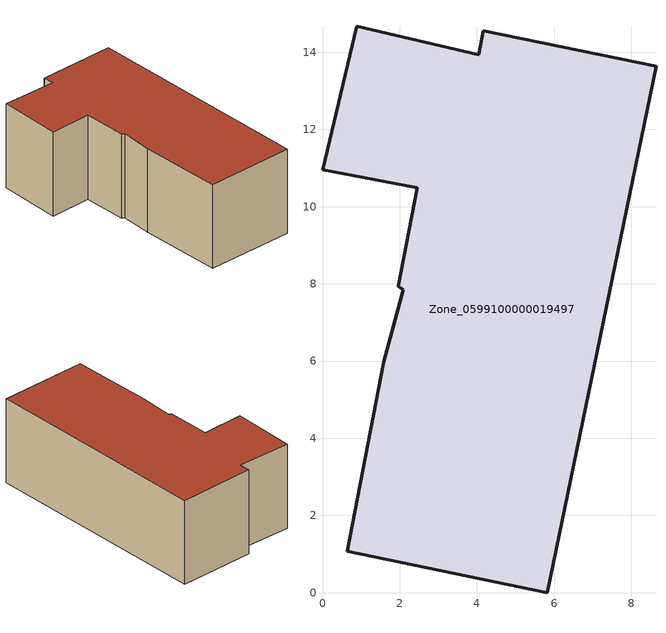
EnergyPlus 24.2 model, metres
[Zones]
Zone_0599100000019497
 floor ground (C_G): 1.96,7.94 2.45,10.49 0,10.96 0.89,14.67 4.05,13.93 4.17,14.55 8.64,13.64 5.82,0 0.64,1.07 1.58,5.98 2.09,7.84 z0
 wall outside (C_F): 4.05,13.93 0.89,14.67 0,10.96 2.45,10.49 1.96,7.94 2.09,7.84 1.58,5.98 0.64,1.07 5.82,0 8.64,13.64 4.17,14.55 4.05,13.93 z0:5.17
 roof outside (C_R): 2.45,10.49 1.96,7.94 2.09,7.84 1.58,5.98 0.64,1.07 5.82,0 8.64,13.64 4.17,14.55 4.05,13.93 0.89,14.67 0,10.96 z5.17
[BUILDING]
Pand.0599100000019497: North Axis=0; Terrain=City; Loads Convergence Tolerance Value=0.04; Temperature Convergence Tolerance Value=0.4; Solar Distribution=FullExterior; Maximum Number of Warmup Days=25; Minimum Number of Warmup Days=1
[Site:Location]
Rotterdam.The.Hague.AP_ZH_NLD Design_Conditions: Latitude=51.96; Longitude=4.45; Time Zone=1; Elevation=-4.5
[SITE:GROUNDTEMPERATURE:BUILDINGSURFACE]
18, 18, 18, 18, 18, 18, 18, 18, 18, 18, 18, 18
[MATERIAL] Thermal Absorptance=0.9; Solar Absorptance=0.7; Visible Absorptance=0.7
Name | Roughness | Thickness | Conductivity | Density | Specific Heat
G.D.1965 | MediumSmooth | 0.15 | 1 | 540 | 1210
F.D.1965 | Rough | 0.3 | 0.857143 | 1920 | 840
R.D.1965 | MediumRough | 0.2 | 0.08 | 1500 | 1000
[CONSTRUCTION]
C_G: G.D.1965
C_F: F.D.1965
C_R: R.D.1965
[ZONE]
Zone_0599100000019497: Type=1; Multiplier=1; Ceiling Height=Autocalculate; Volume=Autocalculate; Floor Area=autocalculate; Part of Total Floor Area=Yes
[ZONEINFILTRATION:DESIGNFLOWRATE]
Infil_Zone_0599100000019497: Zone or ZoneList or Space or SpaceList=Zone_0599100000019497; Schedule=AlwaysOn; Design Flow Rate Calculation Method=Flow/Area; Flow Rate per Floor Area=0.0042; Constant Term Coefficient=1; Temperature Term Coefficient=0; Velocity Term Coefficient=0; Velocity Squared Term Coefficient=0
[HVACTEMPLATE:ZONE:IDEALLOADSAIRSYSTEM]
Zone_0599100000019497: Maximum Heating Supply Air Temperature=50; Minimum Cooling Supply Air Temperature=13; Maximum Heating Supply Air Humidity Ratio=0.0156; Minimum Cooling Supply Air Humidity Ratio=0.0077; Heating Limit=NoLimit; Cooling Limit=NoLimit; Dehumidification Control Type=ConstantSensibleHeatRatio; Cooling Sensible Heat Ratio=0.7; Dehumidification Setpoint=60; Humidification Control Type=None; Humidification Setpoint=30; Outdoor Air Method=None; Outdoor Air Flow Rate per Person=0.00944; Outdoor Air Flow Rate per Zone Floor Area=0; Outdoor Air Flow Rate per Zone=0; Demand Controlled Ventilation Type=None; Outdoor Air Economizer Type=NoEconomizer; Heat Recovery Type=None; Sensible Heat Recovery Effectiveness=0.7; Latent Heat Recovery Effectiveness=0.65
[ZONECONTROL:THERMOSTAT]
ThermostatControl_Zone_0599100000019497: Zone or ZoneList=Zone_0599100000019497; Control Type Schedule=DualSetpointControlType; Control 1=Thermostat_Zone_0599100000019497; Temperature Difference Between Cutout And Setpoint=0
[THERMOSTATSETPOINT:DUALSETPOINT]
Thermostat_Zone_0599100000019497: Heating Setpoint Temperature Schedule=HeatingSetpoint_Zone_0599100000019497; Cooling Setpoint Temperature Schedule=CoolingSetpoint_Zone_0599100000019497
[SCHEDULE:COMPACT]
HeatingSetpoint_Zone_0599100000019497: Through: 12/31, For: AllDays, Until: 24:00, 21
CoolingSetpoint_Zone_0599100000019497: Through: 12/31, For: AllDays, Until: 24:00, 24
DualSetpointControlType: Through: 12/31, For: AllDays, Until: 24:00, 4
AlwaysOn: Through: 12/31, For: AllDays, Until: 24:00, 1
